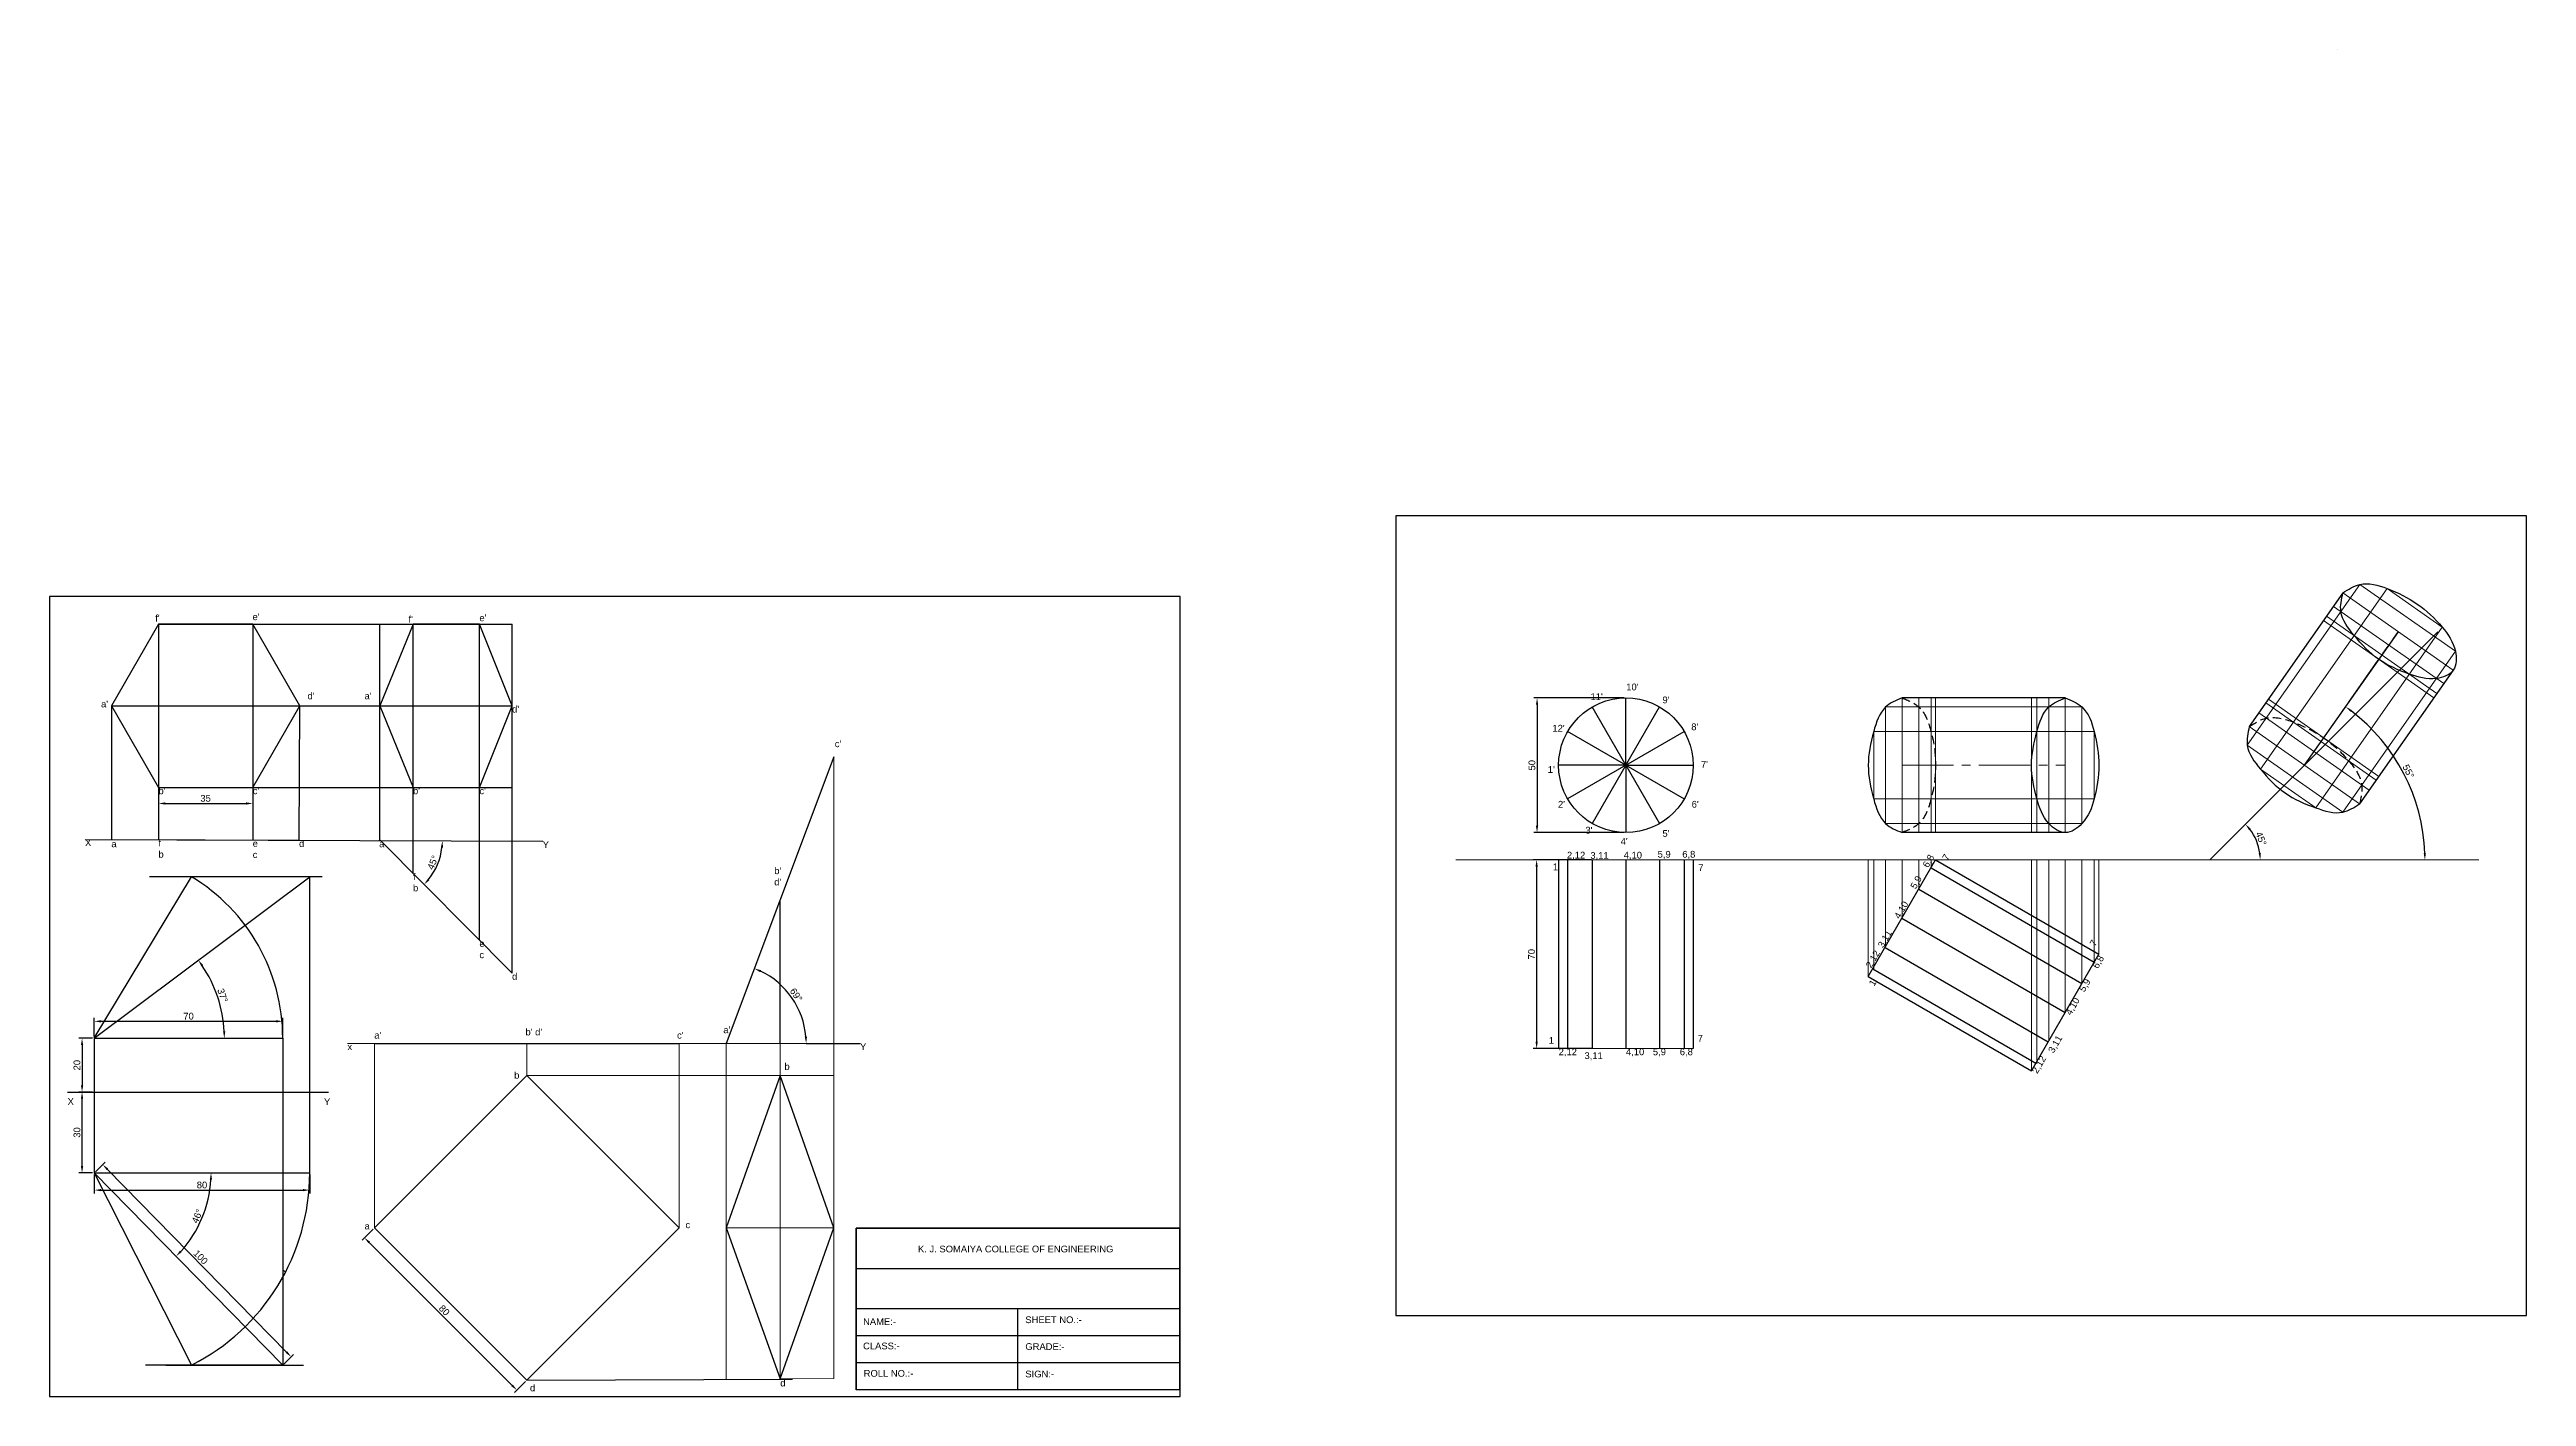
# Model space of a CAD drawing. Header units: millimetres. Extents: x 0 to 920, y 0 to 500.
import ezdxf

# ---------------------------------------------------------------- set-up
doc = ezdxf.new("R2010")
doc.units = ezdxf.units.MM
doc.linetypes.add('CENTER2', pattern=[28.575, 19.05, -3.175, 3.175, -3.175])
doc.linetypes.add('HIDDEN2', pattern=[4.7625, 3.175, -1.5875])
doc.styles.get("Standard").update_dxf_attribs({"font": 'arial.ttf'})
doc.dimstyles.new('ISO-25', dxfattribs={"dimtxt": 2.5, "dimasz": 2.5, "dimexe": 1.25, "dimexo": 0.625, "dimtad": 1, "dimtxsty": 'Standard', "dimcen": 2.5, "dimadec": 0, "dimazin": 0, "dimtfac": 1, "dimtmove": 0, "dimatfit": 3, "dimfxl": 1, "dimarcsym": 0})

# ---------------------------------------------------------------- blocks, each defined once
blk = doc.blocks.new('*D1')
at = {"color": 0, "lineweight": -2, "transparency": 16777216}
for p, q in [((16.63, 133.64), (16.63, 140.56)), ((19.13, 139.31), (84.13, 139.31)), ((86.63, 133.64), (86.63, 140.56))]:
    blk.add_line(p, q, dxfattribs=at)
at = {"color": 0, "transparency": 16777216}
for points in [[(19.13, 139.72), (19.13, 138.89), (16.63, 139.31)], [(84.13, 139.72), (84.13, 138.89), (86.63, 139.31)]]:
    blk.add_solid(points, dxfattribs=at)
at = {"layer": 'Defpoints', "color": 0, "transparency": 16777216}
for p in [(86.63, 139.31), (16.63, 133.02), (86.63, 133.02)]:
    blk.add_point(p, dxfattribs=at)
at = {"color": 0, "transparency": 16777216, "insert": (51.63, 141.21), "char_height": 2.5, "attachment_point": 5}
blk.add_mtext('70', dxfattribs=at)
blk = doc.blocks.new('*D2')
at = {"color": 0, "lineweight": -2, "transparency": 16777216}
for p, q in [((16.63, 82.39), (16.63, 75.37)), ((19.13, 76.62), (94.13, 76.62)), ((96.63, 82.39), (96.63, 75.37))]:
    blk.add_line(p, q, dxfattribs=at)
at = {"color": 0, "transparency": 16777216}
for points in [[(19.13, 77.03), (19.13, 76.2), (16.63, 76.62)], [(94.13, 77.03), (94.13, 76.2), (96.63, 76.62)]]:
    blk.add_solid(points, dxfattribs=at)
at = {"layer": 'Defpoints', "color": 0, "transparency": 16777216}
for p in [(16.63, 83.02), (96.63, 83.02), (96.63, 76.62)]:
    blk.add_point(p, dxfattribs=at)
at = {"color": 0, "transparency": 16777216, "insert": (56.63, 78.52), "char_height": 2.5, "attachment_point": 5}
blk.add_mtext('80', dxfattribs=at)
blk = doc.blocks.new('*D3')
at = {"color": 0, "lineweight": -2, "transparency": 16777216}
for p, q in [((17.07, 83.46), (20.67, 86.98)), ((21.52, 84.32), (88.02, 16.47)), ((87.07, 12.04), (90.67, 15.56))]:
    blk.add_line(p, q, dxfattribs=at)
at = {"color": 0, "transparency": 16777216}
for points in [[(21.82, 84.61), (21.22, 84.03), (19.77, 86.1)], [(88.32, 16.77), (87.72, 16.18), (89.77, 14.69)]]:
    blk.add_solid(points, dxfattribs=at)
at = {"layer": 'Defpoints', "color": 0, "transparency": 16777216}
for p in [(16.63, 83.02), (86.63, 11.6), (89.77, 14.69)]:
    blk.add_point(p, dxfattribs=at)
at = {"color": 0, "transparency": 16777216, "insert": (56.13, 51.73), "char_height": 2.5, "attachment_point": 5, "rotation": 314.427}
blk.add_mtext('100', dxfattribs=at)
blk = doc.blocks.new('*D4')
at = {"color": 0, "lineweight": -2, "transparency": 16777216}
for p, q in [((16, 133.02), (10.83, 133.02)), ((12.08, 130.52), (12.08, 115.52)), ((16, 113.02), (10.83, 113.02))]:
    blk.add_line(p, q, dxfattribs=at)
at = {"color": 0, "transparency": 16777216}
for points in [[(11.66, 130.52), (12.5, 130.52), (12.08, 133.02)], [(11.66, 115.52), (12.5, 115.52), (12.08, 113.02)]]:
    blk.add_solid(points, dxfattribs=at)
at = {"layer": 'Defpoints', "color": 0, "transparency": 16777216}
for p in [(16.63, 133.02), (12.08, 113.02), (16.63, 113.02)]:
    blk.add_point(p, dxfattribs=at)
at = {"color": 0, "transparency": 16777216, "insert": (10.18, 123.02), "char_height": 2.5, "attachment_point": 5, "rotation": 90}
blk.add_mtext('20', dxfattribs=at)
blk = doc.blocks.new('*D5')
at = {"color": 0, "lineweight": -2, "transparency": 16777216}
for p, q in [((16, 113.02), (10.83, 113.02)), ((12.08, 85.52), (12.08, 110.52)), ((16, 83.02), (10.83, 83.02))]:
    blk.add_line(p, q, dxfattribs=at)
at = {"color": 0, "transparency": 16777216}
for points in [[(11.66, 110.52), (12.5, 110.52), (12.08, 113.02)], [(11.66, 85.52), (12.5, 85.52), (12.08, 83.02)]]:
    blk.add_solid(points, dxfattribs=at)
at = {"layer": 'Defpoints', "color": 0, "transparency": 16777216}
for p in [(12.08, 113.02), (16.63, 113.02), (16.63, 83.02)]:
    blk.add_point(p, dxfattribs=at)
at = {"color": 0, "transparency": 16777216, "insert": (10.18, 98.02), "char_height": 2.5, "attachment_point": 5, "rotation": 90}
blk.add_mtext('30', dxfattribs=at)
blk = doc.blocks.new('*D6')
at = {"color": 0, "lineweight": -2, "transparency": 16777216}
blk.add_arc((16.63, 133.02), 48.31, 2.96557, 33.90433, dxfattribs=at)
at = {"color": 0, "transparency": 16777216}
for points in [[(56.38, 159.72), (57.06, 160.21), (55.27, 162)], [(65.28, 135.53), (64.45, 135.51), (64.93, 133.02)]]:
    blk.add_solid(points, dxfattribs=at)
at = {"layer": 'Defpoints', "color": 0, "transparency": 16777216}
for p in [(96.63, 193.02), (63.83, 143.3), (16.63, 133.02), (16.63, 133.02), (86.63, 133.02)]:
    blk.add_point(p, dxfattribs=at)
at = {"color": 0, "transparency": 16777216, "insert": (64.26, 148.9), "char_height": 2.5, "attachment_point": 5, "rotation": 288.43495}
blk.add_mtext('37°', dxfattribs=at)
blk = doc.blocks.new('*D7')
at = {"color": 0, "lineweight": -2, "transparency": 16777216}
blk.add_arc((16.63, 83.02), 43.38, 317.72975, 356.69725, dxfattribs=at)
at = {"color": 0, "transparency": 16777216}
for points in [[(59.51, 80.53), (60.35, 80.51), (60, 83.02)], [(49.02, 53.55), (48.42, 54.13), (46.99, 52.04)]]:
    blk.add_solid(points, dxfattribs=at)
at = {"layer": 'Defpoints', "color": 0, "transparency": 16777216}
for p in [(16.63, 83.02), (16.63, 83.02), (96.63, 83.02), (54.05, 61.08), (86.63, 11.6)]:
    blk.add_point(p, dxfattribs=at)
at = {"color": 0, "transparency": 16777216, "insert": (54.86, 66.96), "char_height": 2.5, "attachment_point": 5, "rotation": 67.2135}
blk.add_mtext('46°', dxfattribs=at)
blk = doc.blocks.new('*D8')
at = {"color": 0, "lineweight": -2, "transparency": 16777216}
blk.add_arc((251.35, 131.12), 29.69, 4.82633, 64.56466, dxfattribs=at)
at = {"color": 0, "transparency": 16777216}
for points in [[(263.93, 157.54), (264.26, 158.31), (261.8, 158.9)], [(281.35, 133.63), (280.51, 133.6), (281.03, 131.12)]]:
    blk.add_solid(points, dxfattribs=at)
at = {"layer": 'Defpoints', "color": 0, "transparency": 16777216}
for p in [(291.35, 237.48), (278.65, 142.78), (110.66, 131.12), (251.35, 131.12), (300.2, 131.12)]:
    blk.add_point(p, dxfattribs=at)
at = {"color": 0, "lineweight": 9, "transparency": 16777216, "insert": (277.32, 149.1), "char_height": 2.5, "attachment_point": 5, "rotation": 304.6955}
blk.add_mtext('69°', dxfattribs=at)
blk = doc.blocks.new('*D9')
at = {"color": 0, "lineweight": -2, "transparency": 16777216}
for p, q in [((120.24, 62.17), (116.11, 58.04)), ((118.76, 57.15), (171.79, 4.12)), ((176.81, 5.6), (172.68, 1.47))]:
    blk.add_line(p, q, dxfattribs=at)
at = {"color": 0, "transparency": 16777216}
for points in [[(119.05, 57.45), (118.46, 56.86), (116.99, 58.92)], [(172.09, 4.42), (171.5, 3.83), (173.56, 2.35)]]:
    blk.add_solid(points, dxfattribs=at)
at = {"layer": 'Defpoints', "color": 0, "transparency": 16777216}
for p in [(120.68, 62.61), (173.56, 2.35), (177.25, 6.04)]:
    blk.add_point(p, dxfattribs=at)
at = {"color": 0, "lineweight": 9, "transparency": 16777216, "insert": (146.62, 31.98), "char_height": 2.5, "attachment_point": 5, "rotation": 315}
blk.add_mtext('80', dxfattribs=at)
blk = doc.blocks.new('*D10')
at = {"color": 0, "lineweight": -2, "transparency": 16777216}
for p, q in [((40.46, 225.53), (40.46, 218.95)), ((75.46, 225.53), (75.46, 218.95)), ((42.96, 220.2), (72.96, 220.2))]:
    blk.add_line(p, q, dxfattribs=at)
at = {"color": 0, "transparency": 16777216}
for points in [[(42.96, 220.62), (42.96, 219.78), (40.46, 220.2)], [(72.96, 220.62), (72.96, 219.78), (75.46, 220.2)]]:
    blk.add_solid(points, dxfattribs=at)
at = {"layer": 'Defpoints', "color": 0, "transparency": 16777216}
for p in [(40.46, 226.15), (75.46, 226.15), (75.46, 220.2)]:
    blk.add_point(p, dxfattribs=at)
at = {"color": 0, "transparency": 16777216, "insert": (57.96, 222.1), "char_height": 2.5, "attachment_point": 5}
blk.add_mtext('35', dxfattribs=at)
blk = doc.blocks.new('*D11')
at = {"color": 0, "lineweight": -2, "transparency": 16777216}
blk.add_arc((122.94, 206.42), 22.97, 321.03234, 353.52973, dxfattribs=at)
at = {"color": 0, "transparency": 16777216}
for points in [[(145.35, 203.85), (146.18, 203.8), (145.91, 206.32)], [(141.11, 191.69), (140.49, 192.25), (139.13, 190.12)]]:
    blk.add_solid(points, dxfattribs=at)
at = {"layer": 'Defpoints', "color": 0, "transparency": 16777216}
for p in [(13.17, 206.86), (122.68, 206.68), (183.17, 206.17), (142.79, 194.86), (171.8, 157.21)]:
    blk.add_point(p, dxfattribs=at)
at = {"color": 0, "transparency": 16777216, "insert": (142.38, 198.28), "char_height": 2.5, "attachment_point": 5, "rotation": 67.28103}
blk.add_mtext('45°', dxfattribs=at)
blk = doc.blocks.new('*U13')
blk.add_line((-12.5, 0), (12.5, 0))
blk = doc.blocks.new('*U14')
at = {"color": 0, "linetype": 'ByBlock', "lineweight": -2, "transparency": 16777216}
for p, rotation in [((585.52, 246.9), 89.99999999999993), ((579.27, 245.22), 119.9999999999999), ((591.77, 245.22), 59.99999999999994), ((574.7, 240.65), 149.9999999999999), ((596.35, 240.65), 29.99999999999996), ((573.02, 234.4), 180), ((574.7, 228.15), 209.9999999999999), ((579.27, 223.57), 239.9999999999998), ((585.52, 221.9), 269.9999999999998), ((591.77, 223.57), 299.9999999999998), ((596.35, 228.15), 329.9999999999998)]:
    blk.add_blockref('*U13', p, dxfattribs=dict(at, rotation=rotation))
blk.add_blockref('*U13', (598.02, 234.4), dxfattribs=at)
blk = doc.blocks.new('*D16')
at = {"color": 0, "lineweight": -2, "transparency": 16777216}
for p, q in [((572.68, 199.22), (551.1, 199.22)), ((552.35, 196.72), (552.35, 131.72)), ((572.68, 129.22), (551.1, 129.22))]:
    blk.add_line(p, q, dxfattribs=at)
at = {"color": 0, "transparency": 16777216}
for points in [[(551.93, 196.72), (552.77, 196.72), (552.35, 199.22)], [(551.93, 131.72), (552.77, 131.72), (552.35, 129.22)]]:
    blk.add_solid(points, dxfattribs=at)
at = {"layer": 'Defpoints', "color": 0, "transparency": 16777216}
for p in [(573.31, 199.22), (552.35, 129.22), (573.31, 129.22)]:
    blk.add_point(p, dxfattribs=at)
at = {"color": 0, "lineweight": 9, "transparency": 16777216, "insert": (550.45, 164.22), "char_height": 2.5, "attachment_point": 5, "rotation": 90}
blk.add_mtext('70', dxfattribs=at)
blk = doc.blocks.new('*D17')
at = {"color": 0, "lineweight": -2, "transparency": 16777216}
for p, q in [((584.9, 259.4), (551.25, 259.4)), ((552.5, 256.9), (552.5, 211.9)), ((584.9, 209.4), (551.25, 209.4))]:
    blk.add_line(p, q, dxfattribs=at)
at = {"color": 0, "transparency": 16777216}
for points in [[(552.09, 256.9), (552.92, 256.9), (552.5, 259.4)], [(552.09, 211.9), (552.92, 211.9), (552.5, 209.4)]]:
    blk.add_solid(points, dxfattribs=at)
at = {"layer": 'Defpoints', "color": 0, "transparency": 16777216}
for p in [(585.52, 259.4), (552.5, 209.4), (585.52, 209.4)]:
    blk.add_point(p, dxfattribs=at)
at = {"color": 0, "lineweight": 9, "transparency": 16777216, "insert": (550.6, 234.4), "char_height": 2.5, "attachment_point": 5, "rotation": 90}
blk.add_mtext('50', dxfattribs=at)
blk = doc.blocks.new('*D20')
at = {"color": 0, "lineweight": -2, "transparency": 16777216}
blk.add_arc((802.35, 199.22), 18.77, 7.6363, 37.3637, dxfattribs=at)
at = {"color": 0, "transparency": 16777216}
for points in [[(816.96, 210.33), (817.58, 210.88), (815.62, 212.49)], [(821.37, 201.74), (820.54, 201.68), (821.12, 199.22)]]:
    blk.add_solid(points, dxfattribs=at)
at = {"layer": 'Defpoints', "color": 0, "transparency": 16777216}
for p in [(873.06, 269.93), (820.48, 204.07), (522.35, 199.22), (802.35, 199.22), (902.35, 199.22)]:
    blk.add_point(p, dxfattribs=at)
at = {"color": 0, "transparency": 16777216, "insert": (821.44, 207.12), "char_height": 2.5, "attachment_point": 5, "rotation": 292.5}
blk.add_mtext('45°', dxfattribs=at)
blk = doc.blocks.new('*D21')
at = {"color": 0, "lineweight": -2, "transparency": 16777216}
blk.add_arc((812.66, 199.22), 69.63, 2.05731, 52.68068, dxfattribs=at)
at = {"color": 0, "transparency": 16777216}
for points in [[(854.62, 254.25), (855.11, 254.92), (852.85, 256.07)], [(882.66, 201.72), (881.82, 201.71), (882.28, 199.22)]]:
    blk.add_solid(points, dxfattribs=at)
at = {"layer": 'Defpoints', "color": 0, "transparency": 16777216}
for p in [(872.53, 283.89), (837.53, 234.4), (878.78, 221.02), (522.35, 199.22), (902.35, 199.22)]:
    blk.add_point(p, dxfattribs=at)
at = {"color": 0, "transparency": 16777216, "insert": (876.17, 232.1), "char_height": 2.5, "attachment_point": 5, "rotation": 297.36899}
blk.add_mtext('55°', dxfattribs=at)

msp = doc.modelspace()

# ---------------------------------------------------------------- linework, layer by layer
at = {"lineweight": 9}
for p, q in [((849.917, 500.17), (849.917, 500.17)), ((816.299, 241.822), (858.121, 301.549)), ((817.051, 248.735), (851.822, 298.393)), ((821.244, 232.931), (868.241, 300.049)), ((892.78, 269.715), (851.822, 298.393)), ((893.591, 276.713), (858.121, 301.549)), ((888.719, 285.709), (868.241, 300.049)), ((841.723, 218.592), (888.719, 285.709)), ((885.58, 259.433), (844.622, 288.112)), ((886.734, 261.08), (845.776, 289.759)), ((889.284, 264.723), (848.327, 293.402)), ((879.441, 294.251), (879.441, 294.251)), ((851.769, 216.985), (893.591, 276.713)), ((858.008, 220.056), (892.78, 269.715)), ((688.075, 259.396), (748.696, 259.396)), ((688.075, 209.396), (688.075, 259.396)), ((694.273, 209.396), (694.273, 259.396)), ((698.848, 209.396), (698.848, 259.396)), ((700.523, 209.396), (700.523, 259.396)), ((736.144, 209.396), (736.144, 259.396)), ((738.156, 209.396), (738.156, 259.396)), ((742.602, 209.396), (742.602, 259.396)), ((748.696, 209.396), (748.696, 259.396)), ((865.148, 230.253), (824.191, 258.932)), ((681.981, 256.046), (754.894, 256.046)), ((681.981, 212.745), (681.981, 256.046)), ((754.894, 212.745), (754.894, 256.046)), ((858.008, 220.056), (817.051, 248.735)), ((861.563, 225.133), (820.606, 253.812)), ((864.188, 228.881), (823.23, 257.56)), ((677.534, 246.896), (759.47, 246.896)), ((677.534, 221.896), (677.534, 246.896)), ((759.47, 221.896), (759.47, 246.896)), ((851.769, 216.985), (816.299, 241.822)), ((291.347, 131.117), (291.347, 237.485)), ((761.144, 234.395), (761.144, 234.396)), ((841.723, 218.592), (821.244, 232.931)), ((677.534, 221.896), (759.47, 221.896)), ((681.981, 212.745), (754.894, 212.745)), ((688.075, 209.396), (748.696, 209.396)), ((522.349, 199.216), (902.349, 199.216)), ((560.523, 199.216), (610.523, 199.216)), ((675.523, 155.914), (675.523, 199.216)), ((677.534, 158.62), (677.534, 199.216)), ((681.981, 167.1), (681.981, 199.216)), ((688.075, 177.655), (688.075, 199.216)), ((694.273, 188.39), (694.273, 199.216)), ((698.848, 196.315), (698.848, 199.216)), ((736.144, 120.914), (736.144, 199.216)), ((738.156, 123.62), (738.156, 199.216)), ((742.602, 132.1), (742.602, 199.216)), ((748.696, 142.655), (748.696, 199.216)), ((754.894, 153.39), (754.894, 199.216)), ((759.47, 161.315), (759.47, 199.216)), ((761.144, 164.216), (761.144, 199.216)), ((110.663, 131.117), (300.201, 131.117)), ((120.682, 62.613), (120.682, 131.117)), ((177.25, 119.181), (177.25, 131.117)), ((233.819, 62.613), (233.819, 131.117)), ((251.347, 62.613), (251.347, 131.117)), ((251.347, 131.117), (251.347, 6.562)), ((271.347, 131.117), (271.347, 6.562)), ((291.347, 131.117), (291.347, 62.668)), ((560.523, 129.216), (610.523, 129.216)), ((177.25, 119.181), (291.347, 119.181)), ((251.347, 119.181), (271.347, 119.181)), ((271.347, 119.181), (291.347, 119.181)), ((251.347, 62.613), (291.347, 62.668)), ((291.347, 62.668), (291.347, 6.633)), ((271.347, 6.562), (291.347, 6.633))]:
    msp.add_line(p, q, dxfattribs=at)
for p, q in [((851.822, 298.393), (817.051, 248.735)), ((40.461, 286.773), (40.461, 206.725)), ((40.461, 286.773), (171.797, 286.773)), ((75.461, 286.773), (75.461, 206.599)), ((122.679, 206.683), (122.679, 286.773)), ((135.009, 286.773), (122.679, 256.462)), ((135.009, 194.264), (135.009, 286.773)), ((159.668, 286.773), (135.009, 286.773)), ((159.668, 169.426), (159.668, 286.773)), ((171.797, 256.462), (159.668, 286.773)), ((171.797, 157.21), (171.797, 286.773)), ((837.529, 234.396), (887.027, 283.893)), ((837.529, 234.396), (872.526, 283.893)), ((802.349, 199.216), (873.06, 269.926)), ((892.78, 269.715), (858.008, 220.056)), ((748.696, 259.396), (688.075, 259.396)), ((22.961, 256.462), (22.961, 206.788)), ((22.961, 256.462), (122.679, 256.462)), ((92.675, 206.536), (92.961, 256.462)), ((92.961, 256.462), (171.797, 256.462)), ((122.679, 256.462), (135.009, 226.151)), ((159.668, 226.151), (171.797, 256.462)), ((291.347, 237.485), (251.347, 131.117)), ((40.461, 226.151), (171.797, 226.151)), ((135.009, 226.151), (159.668, 226.151)), ((13.174, 206.859), (183.172, 206.174)), ((22.961, 206.788), (92.675, 206.536)), ((122.679, 206.683), (122.425, 206.429)), ((122.679, 206.683), (171.797, 157.21)), ((748.696, 209.396), (688.075, 209.396)), ((560.523, 199.216), (560.523, 129.216)), ((563.872, 199.216), (563.872, 129.216)), ((573.023, 199.216), (573.023, 129.216)), ((585.523, 199.216), (585.523, 129.216)), ((598.023, 199.216), (598.023, 129.216)), ((607.173, 199.216), (607.173, 129.216)), ((610.523, 199.216), (610.523, 129.216)), ((675.523, 155.914), (700.523, 199.216)), ((698.848, 196.315), (759.47, 161.315)), ((700.523, 199.216), (761.144, 164.216)), ((16.627, 133.019), (96.627, 193.019)), ((16.627, 133.019), (52.682, 193.019)), ((101.204, 193.019), (37.109, 193.019)), ((96.627, 83.019), (96.627, 193.019)), ((271.347, 131.117), (271.347, 184.301)), ((694.273, 188.39), (754.894, 153.39)), ((688.023, 177.565), (748.644, 142.565)), ((681.773, 166.74), (742.394, 131.74)), ((677.197, 158.815), (737.819, 123.815)), ((736.144, 120.914), (761.144, 164.216)), ((675.523, 155.914), (736.144, 120.914)), ((16.627, 133.019), (16.627, 83.019)), ((16.627, 133.019), (86.627, 133.019)), ((86.627, 133.019), (86.627, 14.131)), ((120.682, 131.117), (233.819, 131.117)), ((281.034, 131.117), (301.034, 131.117)), ((6.702, 113.019), (103.659, 113.019)), ((271.347, 119.181), (251.347, 62.613)), ((291.347, 62.668), (271.347, 119.181)), ((16.627, 83.019), (96.627, 83.019)), ((16.627, 83.019), (86.627, 11.605)), ((16.627, 83.019), (52.682, 11.605)), ((251.347, 62.613), (271.347, 6.562)), ((271.347, 6.562), (291.347, 62.668)), ((299.664, 62.508), (419.664, 62.508)), ((299.664, 32.508), (299.664, 62.508)), ((299.664, 2.508), (299.664, 62.508)), ((419.664, 62.508), (419.664, 32.508)), ((299.664, 47.508), (419.664, 47.508)), ((419.664, 32.508), (299.664, 32.508)), ((359.664, 2.508), (359.664, 32.508)), ((419.664, 32.508), (419.664, 2.508)), ((419.664, 22.508), (299.664, 22.508)), ((86.627, 11.605), (35.602, 11.605)), ((43.187, 11.605), (94.305, 11.605)), ((86.627, 14.131), (86.627, 11.605)), ((419.664, 12.508), (299.664, 12.508)), ((177.25, 6.044), (275.905, 6.398)), ((419.664, 2.508), (299.664, 2.508)), ((419.664, 2.508), (299.664, 2.508))]:
    msp.add_line(p, q)
at = {"linetype": 'CENTER2', "lineweight": 9}
for p, q in [((837.529, 234.396), (872.301, 284.054)), ((688.075, 234.396), (748.696, 234.396))]:
    msp.add_line(p, q, dxfattribs=at)
for points in [[(500, 30), (920, 30), (920, 327), (500, 327)], [(0, 0), (420, 0), (420, 297), (0, 297)], [(40.461, 226.151), (75.461, 226.151), (92.961, 256.462), (75.461, 286.773), (40.461, 286.773), (22.961, 256.462)], [(177.25, 6.044), (233.819, 62.613), (177.25, 119.181), (120.682, 62.613)]]:
    msp.add_lwpolyline(points, close=True)
msp.add_lwpolyline([(420, 62.508), (299.664, 62.508), (299.664, 2.508)])
msp.add_circle((585.523, 234.396), 25)
for centre, radius, start, end in [((16.627, 133.019), 70, 0, 58.997281), ((16.627, 83.019), 80, 296.788213, 0), ((131.266, 125.05), 90, 240.265008, 241.049231), ((131.266, 125.05), 90, 240.265008, 241.049231), ((131.266, 125.05), 90, 240.265008, 241.049231)]:
    msp.add_arc(centre, radius, start, end)
for points in [[(851.822, 298.393), (851.07, 291.48), (856.016, 282.59), (865.101, 273.772), (876.494, 268.25), (886.541, 266.644), (892.78, 269.715), (893.591, 276.713), (888.719, 285.709), (879.441, 294.251), (868.241, 300.049), (858.121, 301.549), (851.822, 298.393)], [(688.075, 259.396), (681.981, 256.046), (677.534, 246.896), (675.523, 234.396), (677.534, 221.896), (681.981, 212.745), (688.075, 209.396)], [(748.696, 259.396), (742.602, 256.046), (738.156, 246.896), (736.144, 234.396), (738.156, 221.896), (742.602, 212.745), (748.696, 209.396), (754.894, 212.745), (759.47, 221.896), (761.144, 234.396), (759.47, 246.896), (754.894, 256.046), (748.696, 259.396)], [(817.051, 248.735), (816.299, 241.822), (821.244, 232.931), (830.33, 224.114), (841.723, 218.592), (851.769, 216.985), (858.008, 220.056)]]:
    msp.add_spline(points, degree=3)
at = {"linetype": 'HIDDEN2'}
for points in [[(688.075, 259.396), (694.273, 256.046), (698.848, 246.896), (700.523, 234.396), (698.848, 221.896), (694.273, 212.745), (688.075, 209.396)], [(817.051, 248.735), (823.349, 251.891), (833.469, 250.39), (844.669, 244.592), (853.948, 236.051), (858.82, 227.054), (858.008, 220.056)]]:
    msp.add_spline(points, degree=3, dxfattribs=at)

# ---------------------------------------------------------------- block references
at = {"lineweight": 9}
msp.add_blockref('*U14', (0, 0), dxfattribs=at)

# ---------------------------------------------------------------- texts
at = {"char_height": 2.5, "attachment_point": 1}
for s, width, insert in [("f'", 4.35655, (39.265, 290.265)), ("e'", 4.35655, (75.389, 290.773)), ("f'", 4.35655, (133.327, 289.874)), ("e'", 4.35655, (159.668, 290.391)), ("a'", 3.82754, (19.134, 258.391)), ("d'", 4.35655, (95.817, 261.409)), ("a'", 4.35655, (116.974, 261.409)), ("11'", 4.65545, (572.354, 261.111)), ("10'", 4.65545, (585.631, 264.728)), ("9'", 4.65545, (599.08, 259.906)), ("d'", 4.35655, (171.797, 256.462)), ("12'", 4.65545, (558.215, 249.402)), ("8'", 4.65545, (609.77, 249.918)), ("c'", 3.13116, (291.661, 243.613)), ("1'", 4.65545, (556.491, 234.075)), ("7'", 4.65545, (613.387, 235.97)), ("b'", 4.35655, (40.461, 226.151)), ("c'", 4.35655, (75.461, 226.151)), ("b'", 4.35655, (135.009, 226.151)), ("c'", 4.35655, (159.668, 226.151)), ("2'", 4.65545, (560.284, 221.16)), ("6'", 4.65545, (609.942, 221.16)), ('X', 2.15994, (13.174, 206.859)), ('a', 4.35655, (22.961, 206.462)), ('f \\Pb ', 4.35655, (40.461, 206.725)), ('e c', 4.35655, (75.461, 206.599)), ('d', 4.35655, (92.675, 206.536)), ('a', 4.35655, (122.425, 206.429)), ('Y', 5.09098, (183.172, 206.174)), ("3'", 4.65545, (570.457, 211.517)), ("4'", 4.65545, (583.561, 207.384)), ('5,9', 1.0004, (597.291, 202.59)), ("5'", 4.65545, (599.08, 210.311)), ('6,8', 1.0004, (606.438, 202.59)), ('f\\Pb', 4.35655, (135.009, 194.264)), ("b' d'", 3.13116, (269.17, 196.462)), ('1', 1.0004, (558.364, 197.911)), ('2,12', 1.0004, (563.606, 202.256)), ('3,11', 1.0004, (572.306, 202.144)), ('4,10', 1.0004, (584.687, 202.256)), ('7', 1.0004, (612.39, 197.633)), ('e\\Pc', 4.35655, (159.668, 169.426)), ('d', 4.35655, (171.797, 157.21)), ('x', 9.96566, (110.663, 131.117)), ("a'", 3.13116, (120.609, 135.378)), ("b' d'", 5.94488, (176.783, 136.574)), ("c'", 3.13116, (233.075, 135.378)), ("a'", 3.13116, (250.259, 137.407)), ('Y', 5.2693, (301.034, 131.117)), ('1', 1.0004, (556.85, 133.463)), ('2,12', 1.0004, (560.523, 129.216)), ('4,10', 6.31141, (585.523, 129.216)), ('5,9', 6.31141, (595.523, 129.216)), ('6,8', 6.31141, (605.523, 129.216)), ('7', 6.31141, (612.183, 134.276)), ('b', 3.13116, (172.58, 120.512)), ('b', 3.13116, (272.97, 123.772)), ('3,11', 1.0004, (570.12, 127.8)), ('X', 7.03313, (6.702, 110.768)), ('Y', 4.56735, (101.935, 110.669)), ('c', 3.13116, (236.204, 64.998)), ('a', 3.13116, (117.001, 64.541)), ('\\pxt4;K. J. SOMAIYA COLLEGE OF ENGINEERING', 87.15588, (322.572, 56.004)), ('NAME:-', 60, (302.167, 29.038)), ('SHEET NO.:-', 53.55076, (362.441, 29.732)), ('GRADE:-', 60, (362.441, 19.776)), ('ROLL NO.:-', 57.2652, (302.399, 9.819)), ('SIGN:-', 54.01441, (362.441, 9.588)), ('d', 3.13116, (178.441, 4.401)), ('d', 3.66568, (271.406, 6.223))]:
    msp.add_mtext_dynamic_manual_height_columns(s, width=width, gutter_width=12.5, heights=[0], dxfattribs=dict(at, insert=insert))
at = {"char_height": 2.5, "attachment_point": 1, "rotation": 60}
for s, width, insert in [('5,9', 1.0004, (690.985, 189.444)), ('6,8', 1.0004, (695.558, 197.365)), ('7', 1.0004, (702.827, 200.042)), ('4,10', 1.0004, (684.972, 178.361)), ('2,12', 1.0004, (674.432, 160.105)), ('3,11', 1.0004, (678.878, 167.584)), ('7', 6.31141, (757.592, 168.183)), ('6,8', 6.31141, (758.644, 159.885)), ('1', 1.0004, (675.573, 153.392)), ('4,10', 6.31141, (748.644, 142.565)), ('5,9', 6.31141, (753.644, 151.225)), ('3,11', 1.0004, (742.169, 128.518)), ('2,12', 1.0004, (736.144, 120.914))]:
    msp.add_mtext_dynamic_manual_height_columns(s, width=width, gutter_width=12.5, heights=[0], dxfattribs=dict(at, insert=insert))
at = {"insert": (302.167, 20.007), "char_height": 2.5, "width": 53.08712, "attachment_point": 1}
msp.add_mtext('CLASS:-', dxfattribs=at)

# ---------------------------------------------------------------- dimensions: what is measured, and where the dimension line sits
for base, line1, line2, picture, middle in [((878.783, 221.016), ((522.349, 199.216), (902.349, 199.216)), ((837.529, 234.396), (872.526, 283.893)), '*D21', (876.174, 232.097)), ((820.481, 204.074), ((522.349, 199.216), (902.349, 199.216)), ((802.349, 199.216), (873.06, 269.926)), '*D20', (821.444, 207.125)), ((142.793, 194.857), ((122.679, 206.683), (171.797, 157.21)), ((13.174, 206.859), (183.172, 206.174)), '*D11', (142.382, 198.278)), ((63.826, 143.302), ((16.627, 133.019), (86.627, 133.019)), ((16.627, 133.019), (96.627, 193.019)), '*D6', (64.259, 148.896)), ((54.046, 61.081), ((16.627, 83.019), (86.627, 11.605)), ((16.627, 83.019), (96.627, 83.019)), '*D7', (54.864, 66.956))]:
    dim = msp.add_angular_dim_2l(base=base, line1=line1, line2=line2, dimstyle='ISO-25')
    dim.commit()
    dim.dimension.update_dxf_attribs({"geometry": picture, "text_midpoint": middle})
at = {"lineweight": 9}
for base, p1, p2, picture, middle in [((552.503, 209.396), (585.523, 259.396), (585.523, 209.396), '*D17', (550.602, 234.396)), ((552.349, 129.216), (573.307, 199.216), (573.307, 129.216), '*D16', (550.448, 164.216))]:
    dim = msp.add_linear_dim(base=base, p1=p1, p2=p2, angle=90, dimstyle='ISO-25', dxfattribs=at)
    dim.commit()
    dim.dimension.update_dxf_attribs({"geometry": picture, "text_midpoint": middle})
dim = msp.add_angular_dim_2l(base=(278.648, 142.779), line1=((110.663, 131.117), (300.201, 131.117)), line2=((291.347, 237.485), (251.347, 131.117)), dimstyle='ISO-25', dxfattribs=at)
dim.commit()
dim.dimension.update_dxf_attribs({"geometry": '*D8', "text_midpoint": (277.319, 149.098)})
for base, p1, p2, picture, middle in [((75.461, 220.2), (40.461, 226.151), (75.461, 226.151), '*D10', (57.961, 222.103)), ((86.627, 139.305), (16.627, 133.019), (86.627, 133.019), '*D1', (51.627, 141.207)), ((96.627, 76.618), (16.627, 83.019), (96.627, 83.019), '*D2', (56.627, 78.519))]:
    dim = msp.add_linear_dim(base=base, p1=p1, p2=p2, dimstyle='ISO-25')
    dim.commit()
    dim.dimension.update_dxf_attribs({"geometry": picture, "text_midpoint": middle})
for p1, picture, middle in [((16.627, 133.019), '*D4', (10.178, 123.019)), ((16.627, 83.019), '*D5', (10.177, 98.019))]:
    dim = msp.add_linear_dim(base=(12.08, 113.019), p1=p1, p2=(16.627, 113.019), angle=90, dimstyle='ISO-25')
    dim.commit()
    dim.dimension.update_dxf_attribs({"geometry": picture, "text_midpoint": middle})
dim = msp.add_aligned_dim(p1=(16.627, 83.019), p2=(86.627, 11.605), distance=4.405, dimstyle='ISO-25')
dim.commit()
dim.dimension.update_dxf_attribs({"geometry": '*D3', "text_midpoint": (56.13, 51.726)})
dim = msp.add_aligned_dim(p1=(120.682, 62.613), p2=(177.25, 6.044), distance=-5.218, dimstyle='ISO-25', dxfattribs=at)
dim.commit()
dim.dimension.update_dxf_attribs({"geometry": '*D9', "text_midpoint": (146.621, 31.983)})

doc.saveas('drawing.dxf')
